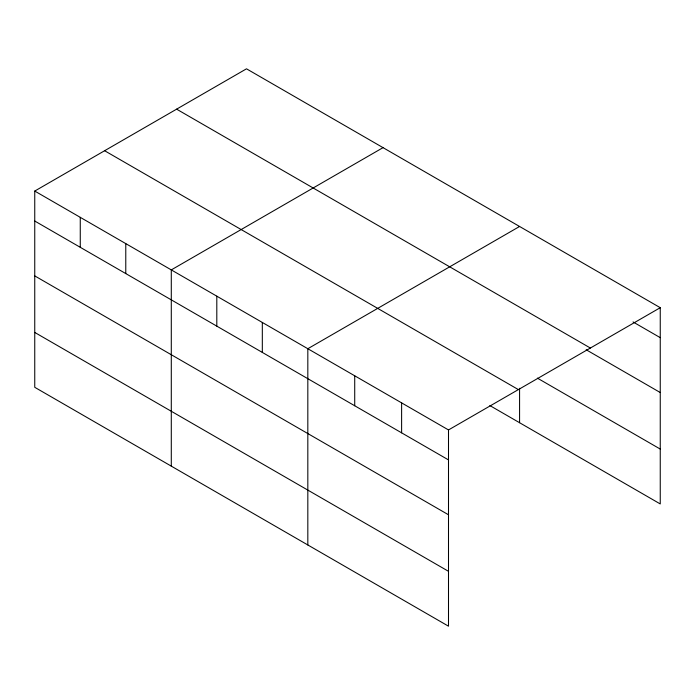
<?xml version="1.0" encoding="UTF-8"?>
<svg xmlns="http://www.w3.org/2000/svg" width="695" height="695" viewBox="0 0 695 695"><rect width="100%" height="100%" fill="white"/><g stroke="black" fill="none" stroke-linecap="round" stroke-linejoin="round"><path stroke-width="1.04" d="M448.501 514.778L448.501 429.944L34.75 191.064L34.75 387.306L448.501 626.186L448.501 514.778L34.75 275.898M489.853 405.559L660.25 503.936L660.25 307.694L246.499 68.814L34.75 191.064M383.032 147.644L171.291 269.895L171.291 466.136M519.573 226.474L307.824 348.725L307.824 544.967M448.501 429.944L660.25 307.694M633.049 321.95L660.25 337.657M176.617 109.158L590.376 348.039M586.163 349.75L660.25 392.527M537.391 378.132L660.25 449.066M104.624 150.728L518.383 389.6M34.75 221.027L448.501 459.908M34.75 332.436L448.501 571.316M519.573 388.288L519.573 422.716M401.614 402.874L401.614 432.829M354.719 375.804L354.719 405.758M262.319 322.454L262.319 352.408M216.805 296.174L216.805 326.137M125.778 243.624L125.778 273.578M80.264 217.344L80.264 247.307"/></g></svg>
